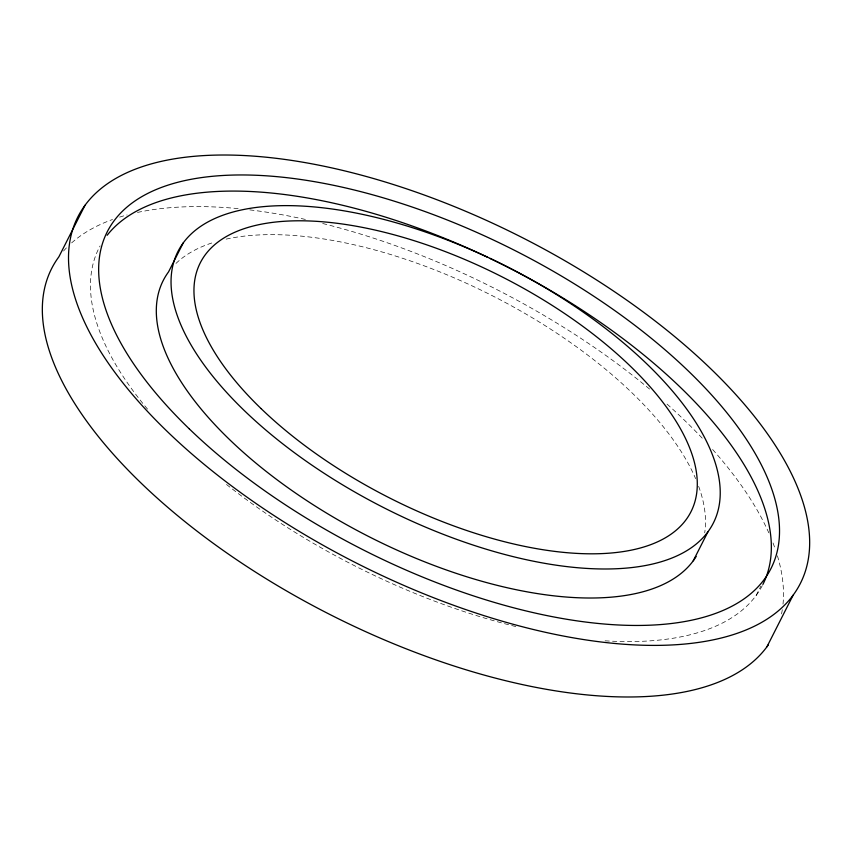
<?xml version="1.0" encoding="UTF-8"?>
<svg xmlns="http://www.w3.org/2000/svg" width="852" height="852" viewBox="0 0 852 852"><rect width="100%" height="100%" fill="white"/><g stroke="black" fill="none" stroke-linecap="round" stroke-linejoin="round"><path stroke-width="0.64" stroke-dasharray="4.26 3.19" d="M756.15 595.442L760.825 586.229M63.538 251.031A405.083 182.647 26.9 0 1 66.978 247.325M71.653 242.884A405.083 182.647 26.9 0 1 112.507 219.507M119.631 217.1A405.083 182.647 26.9 0 1 127.086 214.938M137.481 212.436A405.083 182.647 26.9 0 1 239.987 208.793M249.796 209.88A405.083 182.647 26.9 0 1 305.357 219.433M322.695 223.501A405.083 182.647 26.9 0 1 651.088 390.333M667.052 404.104A405.083 182.647 26.9 0 1 704.37 440.441M712.634 449.505A405.083 182.647 26.9 0 1 768.792 532.798M773.02 542.969A405.083 182.647 26.9 0 1 775.224 549.029M777.418 555.802A405.083 182.647 26.9 0 1 782.988 604.345M782.306 609.691A405.083 182.647 26.9 0 1 781.316 614.942M762.316 585.59A372.132 167.791 26.9 0 1 602.439 640.64M515.822 626.55A372.132 167.791 26.9 0 1 225.567 483.744M147.524 409.12A372.132 167.791 26.9 0 1 100.11 245.919M175.991 263.417A300.16 135.34 26.9 0 1 214.544 242.128M226.131 239.114A300.16 135.34 26.9 0 1 493.51 296.326A300.16 135.34 26.9 0 1 695.615 478.654M698.661 486.354A300.16 135.34 26.9 0 1 704.7 532.819"/><path stroke-width="1.28" d="M85.051 205.236L58.873 256.825A405.083 182.647 26.9 0 0 305.911 601.842A405.083 182.647 26.9 0 0 768.451 644.666M183.286 242.831L168.568 271.852A300.16 135.34 26.9 0 0 354.847 529.262A300.16 135.34 26.9 0 0 696.18 556.452M693.251 560.797L707.969 531.776A300.16 135.34 26.9 0 0 384.721 219.656A300.16 135.34 26.9 0 0 244.204 410.483A300.16 135.34 26.9 0 0 707.969 531.776M766.949 646.764L793.127 595.175A405.083 182.647 26.9 0 0 356.882 173.957A405.083 182.647 26.9 0 0 167.248 431.485A405.083 182.647 26.9 0 0 793.127 595.175M107.15 235.269A372.132 167.791 26.9 0 1 487.568 257.24M489.996 258.39A372.132 167.791 26.9 0 1 762.902 584.44M189.357 428.939A372.132 167.791 26.9 0 0 764.329 579.317A372.132 167.791 26.9 0 0 363.57 192.36A372.132 167.791 26.9 0 0 189.357 428.939M261.021 408.545A275.1 124.03 26.9 0 0 686.062 519.709A275.1 124.03 26.9 0 0 389.811 233.661A275.1 124.03 26.9 0 0 261.021 408.545"/></g></svg>
